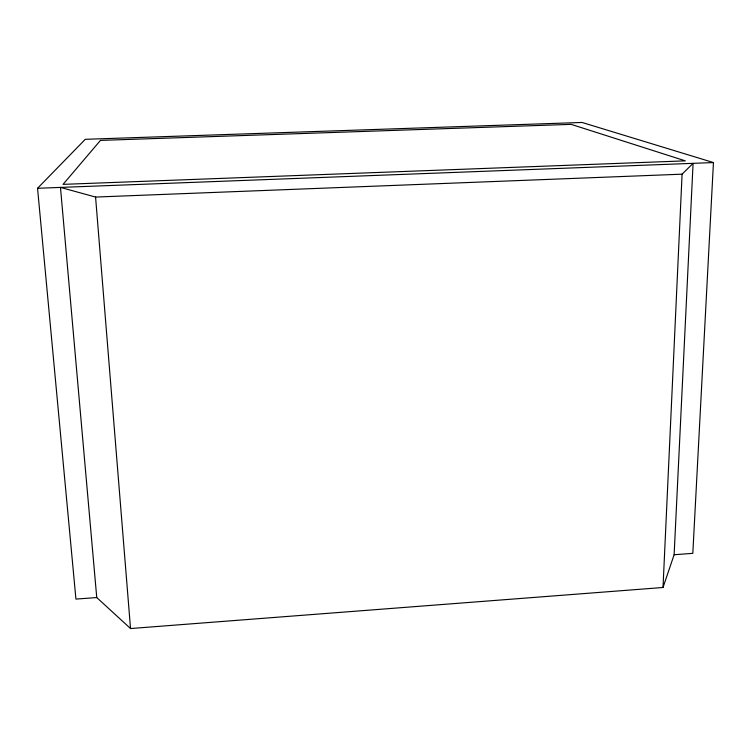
<?xml version="1.0" encoding="UTF-8"?>
<svg xmlns="http://www.w3.org/2000/svg" width="751" height="751" viewBox="0 0 751 751"><rect width="100%" height="100%" fill="white"/><g stroke="black" fill="none" stroke-linecap="round" stroke-linejoin="round"><path stroke-width="1.13" d="M663.011 587.489L682.086 174.176L693.079 163.343L674.126 554.736L663.011 587.489L130.533 628.54L96.748 597.552L60.474 187.412L95.574 197.062L682.086 174.176M96.748 597.552L75.935 599.091L37.55 188.285L85.285 139.31L582.044 122.46L713.45 162.563L692.816 553.346L674.126 554.736M37.55 188.285L713.45 162.563M95.574 197.062L130.533 628.54M100.456 140.399L63.056 184.37L685.297 160.855L571.182 124.366L100.456 140.399"/></g></svg>
